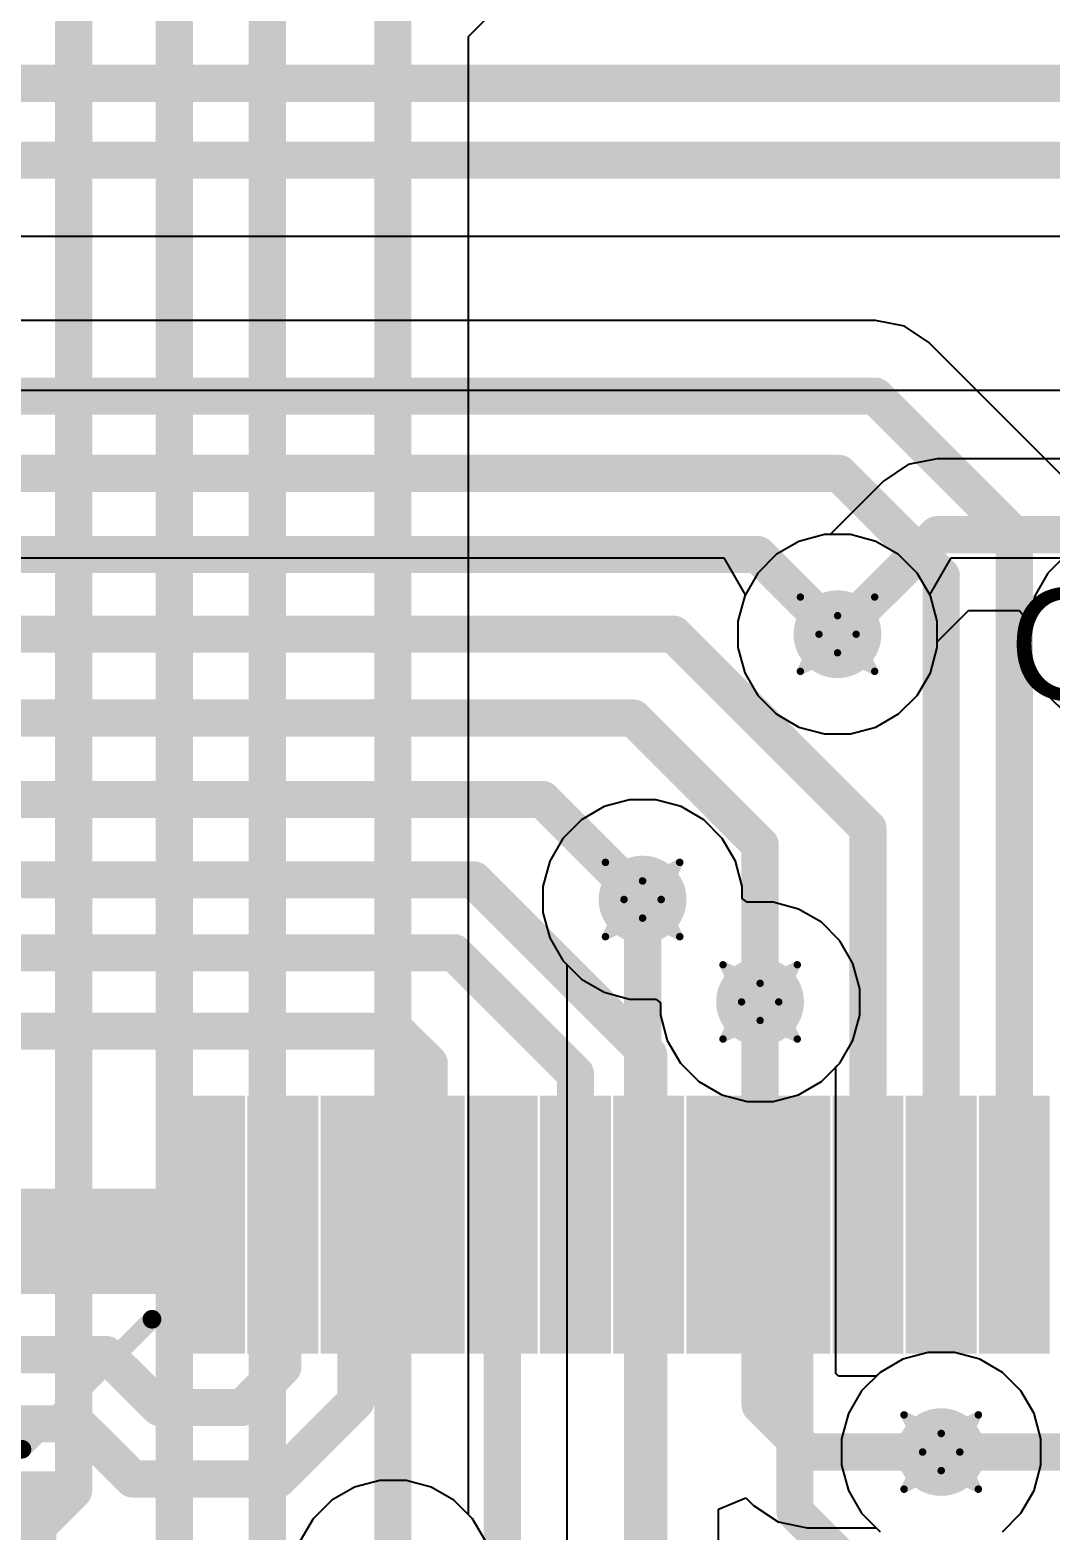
# Model space of a CAD drawing. Header units: inches. Extents: x -36 to 349, y -11 to 240.
# Drawn here: x 77.99 to 84.97, y 80.21 to 90.48 of the extents above; entities that cross this region are included whole.
import ezdxf

# ---------------------------------------------------------------- set-up
doc = ezdxf.new("R2010")
doc.units = ezdxf.units.IN
for name, color, linetype in [('Bottom Layer', 5, 'Continuous'), ('Drill Drawing', 1, 'Continuous'), ('Layer 1', 16, 'Continuous'), ('Layer 2', 76, 'Continuous'), ('Top Layer', 1, 'Continuous'), ('Top Overlay', 2, 'Continuous'), ('Top Paste', 8, 'Continuous'), ('Top Solder', 216, 'Continuous'), ('Via Holes', 16, 'Continuous')]:
    doc.layers.add(name, color=color, linetype=linetype)
doc.styles.add('Arial', font='', dxfattribs={"height": 0.2})
doc.styles.get('Arial').set_extended_font_data('Arial')

# ---------------------------------------------------------------- blocks, each defined once
blk = doc.blocks.new('LQFP_144_20_20__155')
at = {"layer": 'Top Layer'}
for points in [[(-8.89, 9.9), (-8.89, 11.46), (-8.61, 11.46), (-8.61, 9.9)], [(-8.39, 9.9), (-8.39, 11.46), (-8.11, 11.46), (-8.11, 9.9)], [(-7.89, 9.9), (-7.89, 11.46), (-7.61, 11.46), (-7.61, 9.9)], [(-7.39, 9.9), (-7.39, 11.46), (-7.11, 11.46), (-7.11, 9.9)], [(-6.89, 9.9), (-6.89, 11.46), (-6.61, 11.46), (-6.61, 9.9)], [(-6.39, 9.9), (-6.39, 11.46), (-6.11, 11.46), (-6.11, 9.9)], [(-5.89, 9.9), (-5.89, 11.46), (-5.61, 11.46), (-5.61, 9.9)], [(-5.39, 9.9), (-5.39, 11.46), (-5.11, 11.46), (-5.11, 9.9)], [(-4.89, 9.9), (-4.89, 11.46), (-4.61, 11.46), (-4.61, 9.9)], [(-4.39, 9.9), (-4.39, 11.46), (-4.11, 11.46), (-4.11, 9.9)], [(-3.89, 9.9), (-3.89, 11.46), (-3.61, 11.46), (-3.61, 9.9)], [(-3.39, 9.9), (-3.39, 11.46), (-3.11, 11.46), (-3.11, 9.9)], [(-11.46, 8.89), (-9.9, 8.89), (-9.9, 8.61), (-11.46, 8.61)]]:
    blk.add_hatch(color=1, dxfattribs=at).paths.add_polyline_path(points)
at = {"layer": 'Top Paste'}
for points in [[(-8.89, 9.9), (-8.89, 11.46), (-8.61, 11.46), (-8.61, 9.9)], [(-8.39, 9.9), (-8.39, 11.46), (-8.11, 11.46), (-8.11, 9.9)], [(-7.89, 9.9), (-7.89, 11.46), (-7.61, 11.46), (-7.61, 9.9)], [(-7.39, 9.9), (-7.39, 11.46), (-7.11, 11.46), (-7.11, 9.9)], [(-6.89, 9.9), (-6.89, 11.46), (-6.61, 11.46), (-6.61, 9.9)], [(-6.39, 9.9), (-6.39, 11.46), (-6.11, 11.46), (-6.11, 9.9)], [(-5.89, 9.9), (-5.89, 11.46), (-5.61, 11.46), (-5.61, 9.9)], [(-5.39, 9.9), (-5.39, 11.46), (-5.11, 11.46), (-5.11, 9.9)], [(-4.89, 9.9), (-4.89, 11.46), (-4.61, 11.46), (-4.61, 9.9)], [(-4.39, 9.9), (-4.39, 11.46), (-4.11, 11.46), (-4.11, 9.9)], [(-3.89, 9.9), (-3.89, 11.46), (-3.61, 11.46), (-3.61, 9.9)], [(-3.39, 9.9), (-3.39, 11.46), (-3.11, 11.46), (-3.11, 9.9)], [(-11.46, 8.89), (-9.9, 8.89), (-9.9, 8.61), (-11.46, 8.61)]]:
    blk.add_hatch(color=8, dxfattribs=at).paths.add_polyline_path(points)
at = {"layer": 'Top Solder'}
for points in [[(-8.992, 9.798), (-8.992, 11.562), (-8.508, 11.562), (-8.508, 9.798)], [(-8.492, 9.798), (-8.492, 11.562), (-8.008, 11.562), (-8.008, 9.798)], [(-7.992, 9.798), (-7.992, 11.562), (-7.508, 11.562), (-7.508, 9.798)], [(-7.492, 9.798), (-7.492, 11.562), (-7.008, 11.562), (-7.008, 9.798)], [(-6.992, 9.798), (-6.992, 11.562), (-6.508, 11.562), (-6.508, 9.798)], [(-6.492, 9.798), (-6.492, 11.562), (-6.008, 11.562), (-6.008, 9.798)], [(-5.992, 9.798), (-5.992, 11.562), (-5.508, 11.562), (-5.508, 9.798)], [(-5.492, 9.798), (-5.492, 11.562), (-5.008, 11.562), (-5.008, 9.798)], [(-4.992, 9.798), (-4.992, 11.562), (-4.508, 11.562), (-4.508, 9.798)], [(-4.492, 9.798), (-4.492, 11.562), (-4.008, 11.562), (-4.008, 9.798)], [(-3.992, 9.798), (-3.992, 11.562), (-3.508, 11.562), (-3.508, 9.798)], [(-3.492, 9.798), (-3.492, 11.562), (-3.008, 11.562), (-3.008, 9.798)], [(-11.562, 8.992), (-9.798, 8.992), (-9.798, 8.508), (-11.562, 8.508)]]:
    blk.add_hatch(color=216, dxfattribs=at).paths.add_polyline_path(points)
at = {"layer": 'Top Overlay'}
blk.add_lwpolyline([(-10.033, 9.144, 0.127, 0.127, 0), (-9.144, 10.033, 0.127, 0.127, 0)], format="xyseb", dxfattribs=at)
for points in [[(-9.176, 10.033, 0.0635, 0.0635, 1), (-9.112, 10.033, 0.0635, 0.0635, 1)], [(-10.065, 9.144, 0.0635, 0.0635, 1), (-10.001, 9.144, 0.0635, 0.0635, 1)]]:
    blk.add_lwpolyline(points, format="xyseb", close=True, dxfattribs=at)

msp = doc.modelspace()

# ---------------------------------------------------------------- hatches: boundary and pattern name
at = {"layer": 'Bottom Layer'}
h = msp.add_hatch(color=5, dxfattribs=at)
edge = h.paths.add_edge_path()
edge.add_arc((83.51, 86.345), 0.3, 0, 360)
h = msp.add_hatch(color=5, dxfattribs=at)
edge = h.paths.add_edge_path()
edge.add_arc((82.178, 84.531), 0.3, 0, 360)
h = msp.add_hatch(color=5, dxfattribs=at)
edge = h.paths.add_edge_path()
edge.add_arc((82.981, 83.831), 0.3, 0, 360)
h = msp.add_hatch(color=5, dxfattribs=at)
edge = h.paths.add_edge_path()
edge.add_arc((84.219, 80.753), 0.3, 0, 360)
at = {"layer": 'Layer 1'}
h = msp.add_hatch(color=16, dxfattribs=at)
edge = h.paths.add_edge_path()
edge.add_arc((83.51, 86.345), 0.3, 0, 360)
h = msp.add_hatch(color=16, dxfattribs=at)
edge = h.paths.add_edge_path()
edge.add_arc((82.178, 84.531), 0.3, 0, 360)
h = msp.add_hatch(color=16, dxfattribs=at)
edge = h.paths.add_edge_path()
edge.add_arc((82.981, 83.831), 0.3, 0, 360)
h = msp.add_hatch(color=16, dxfattribs=at)
edge = h.paths.add_edge_path()
edge.add_arc((84.219, 80.753), 0.3, 0, 360)
at = {"layer": 'Layer 2'}
h = msp.add_hatch(color=76, dxfattribs=at)
edge = h.paths.add_edge_path()
edge.add_arc((83.51, 86.345), 0.3, 0, 360)
h = msp.add_hatch(color=76, dxfattribs=at)
edge = h.paths.add_edge_path()
edge.add_arc((82.178, 84.531), 0.3, 0, 360)
h = msp.add_hatch(color=76, dxfattribs=at)
edge = h.paths.add_edge_path()
edge.add_arc((82.981, 83.831), 0.3, 0, 360)
h = msp.add_hatch(color=76, dxfattribs=at)
edge = h.paths.add_edge_path()
edge.add_arc((84.219, 80.753), 0.3, 0, 360)
at = {"layer": 'Top Layer'}
h = msp.add_hatch(color=1, dxfattribs=at)
edge = h.paths.add_edge_path()
edge.add_arc((83.51, 86.345), 0.3, 0, 360)
h = msp.add_hatch(color=1, dxfattribs=at)
edge = h.paths.add_edge_path()
edge.add_arc((82.178, 84.531), 0.3, 0, 360)
h = msp.add_hatch(color=1, dxfattribs=at)
edge = h.paths.add_edge_path()
edge.add_arc((82.981, 83.831), 0.3, 0, 360)
msp.add_hatch(color=1, dxfattribs=at).paths.add_polyline_path([(79.181, 81.834), (79.181, 82.554), (76.28, 82.554), (76.28, 81.834)])
h = msp.add_hatch(color=1, dxfattribs=at)
edge = h.paths.add_edge_path()
edge.add_arc((84.219, 80.753), 0.3, 0, 360)
at = {"layer": 'Via Holes'}
h = msp.add_hatch(color=7, dxfattribs=at)
edge = h.paths.add_edge_path()
edge.add_arc((83.51, 86.345), 0.15, 0, 360)
h = msp.add_hatch(color=7, dxfattribs=at)
edge = h.paths.add_edge_path()
edge.add_arc((82.178, 84.531), 0.15, 0, 360)
h = msp.add_hatch(color=7, dxfattribs=at)
edge = h.paths.add_edge_path()
edge.add_arc((82.981, 83.831), 0.15, 0, 360)
h = msp.add_hatch(color=7, dxfattribs=at)
edge = h.paths.add_edge_path()
edge.add_arc((84.219, 80.753), 0.15, 0, 360)

# ---------------------------------------------------------------- linework, layer by layer
at = {"layer": 'Bottom Layer'}
for p, q in [((80.989, 90.433), (84.79, 94.234)), ((80.989, 80.323), (80.989, 90.433)), ((83.993, 87.505), (83.825, 87.392)), ((84.191, 87.544), (83.993, 87.505)), ((87.778, 87.544), (84.191, 87.544)), ((83.825, 87.392), (83.459, 87.026)), ((83.247, 86.98), (83.092, 86.89)), ((83.421, 87.026), (83.247, 86.98)), ((83.459, 87.026), (83.421, 87.026)), ((83.092, 86.89), (82.965, 86.763)), ((82.965, 86.763), (82.876, 86.608)), ((82.876, 86.608), (82.829, 86.435)), ((82.829, 86.435), (82.829, 86.255)), ((84.191, 86.293), (84.406, 86.508)), ((84.406, 86.508), (84.755, 86.508)), ((84.755, 86.508), (84.812, 86.435)), ((84.812, 86.435), (84.812, 86.255)), ((82.829, 86.255), (82.876, 86.082)), ((84.145, 86.082), (84.191, 86.255)), ((84.191, 86.255), (84.191, 86.293)), ((84.812, 86.255), (84.858, 86.082)), ((82.876, 86.082), (82.965, 85.927)), ((84.055, 85.927), (84.145, 86.082)), ((84.858, 86.082), (84.948, 85.927)), ((82.965, 85.927), (83.092, 85.8)), ((83.928, 85.8), (84.055, 85.927)), ((84.948, 85.927), (85.075, 85.8)), ((83.092, 85.8), (83.247, 85.71)), ((83.247, 85.71), (83.421, 85.664)), ((83.6, 85.664), (83.773, 85.71)), ((83.773, 85.71), (83.928, 85.8)), ((83.421, 85.664), (83.6, 85.664)), ((82.088, 85.212), (81.915, 85.166)), ((82.268, 85.212), (82.088, 85.212)), ((82.441, 85.166), (82.268, 85.212)), ((81.915, 85.166), (81.76, 85.076)), ((82.596, 85.076), (82.441, 85.166)), ((81.76, 85.076), (81.633, 84.949)), ((82.723, 84.949), (82.596, 85.076)), ((81.633, 84.949), (81.543, 84.794)), ((82.813, 84.794), (82.723, 84.949)), ((81.543, 84.794), (81.497, 84.621)), ((82.859, 84.621), (82.813, 84.794)), ((81.497, 84.621), (81.497, 84.442)), ((82.859, 84.537), (82.859, 84.621)), ((82.892, 84.512), (82.859, 84.537)), ((83.071, 84.512), (82.892, 84.512)), ((83.244, 84.465), (83.071, 84.512)), ((81.497, 84.442), (81.543, 84.268)), ((83.4, 84.376), (83.244, 84.465)), ((83.526, 84.249), (83.4, 84.376)), ((81.543, 84.268), (81.633, 84.113)), ((83.616, 84.094), (83.526, 84.249)), ((81.633, 84.113), (81.66, 84.086)), ((81.66, 84.086), (81.66, 79.527)), ((83.662, 83.921), (83.616, 84.094)), ((83.662, 83.741), (83.662, 83.921)), ((83.616, 83.568), (83.662, 83.741)), ((83.526, 83.413), (83.616, 83.568)), ((83.499, 83.386), (83.526, 83.413)), ((83.499, 81.289), (83.499, 83.386)), ((84.13, 81.434), (83.956, 81.388)), ((84.309, 81.434), (84.13, 81.434)), ((84.482, 81.388), (84.309, 81.434)), ((83.517, 81.271), (83.499, 81.289)), ((83.801, 81.298), (83.774, 81.271)), ((83.956, 81.388), (83.801, 81.298)), ((84.637, 81.298), (84.482, 81.388)), ((84.764, 81.171), (84.637, 81.298)), ((83.774, 81.271), (83.517, 81.271)), ((84.854, 81.016), (84.764, 81.171)), ((84.9, 80.843), (84.854, 81.016)), ((84.9, 80.663), (84.9, 80.843)), ((84.854, 80.49), (84.9, 80.663)), ((84.764, 80.335), (84.854, 80.49)), ((82.696, 80.362), (82.883, 80.44)), ((82.696, 79.76), (82.696, 80.362)), ((82.883, 80.44), (82.936, 80.387)), ((82.936, 80.387), (83.104, 80.275)), ((81.016, 80.296), (80.989, 80.323)), ((81.106, 80.141), (81.016, 80.296)), ((83.104, 80.275), (83.303, 80.235)), ((84.637, 80.208), (84.764, 80.335)), ((83.303, 80.235), (83.303, 80.235)), ((83.303, 80.235), (83.774, 80.235)), ((83.774, 80.235), (83.801, 80.208))]:
    msp.add_line(p, q, dxfattribs=at)
for points in [[(78.289, 80.49, 0.254, 0.254, 0), (78.289, 91.256, 0.254, 0.254, 0)], [(78.978, 79.167, 0.254, 0.254, 0), (78.978, 91.119, 0.254, 0.254, 0)], [(79.613, 79.596, 0.254, 0.254, 0), (79.613, 90.856, 0.254, 0.254, 0)], [(80.471, 79.878, 0.254, 0.254, 0), (80.471, 90.647, 0.254, 0.254, 0)], [(83.51, 86.345, 0.254, 0.254, 0), (84.191, 87.026, 0.254, 0.254, 0)], [(84.191, 87.026, 0.254, 0.254, 0), (88.216, 87.026, 0.254, 0.254, 0)], [(82.178, 79.527, 0.254, 0.254, 0), (82.178, 84.531, 0.254, 0.254, 0)], [(82.981, 81.074, 0.254, 0.254, 0), (82.981, 83.831, 0.254, 0.254, 0)], [(82.981, 81.074, 0.254, 0.254, 0), (83.303, 80.753, 0.254, 0.254, 0)], [(83.303, 80.753, 0.254, 0.254, 0), (84.219, 80.753, 0.254, 0.254, 0)], [(77.677, 79.878, 0.254, 0.254, 0), (78.289, 80.49, 0.254, 0.254, 0)]]:
    msp.add_lwpolyline(points, format="xyseb", dxfattribs=at)
for points in [[(84.128, 87.026, 0.127, 0.127, 1), (84.255, 87.026, 0.127, 0.127, 1)], [(84.128, 87.026, 0.127, 0.127, 1), (84.255, 87.026, 0.127, 0.127, 1)], [(83.447, 86.345, 0.127, 0.127, 1), (83.574, 86.345, 0.127, 0.127, 1)], [(82.114, 84.531, 0.127, 0.127, 1), (82.241, 84.531, 0.127, 0.127, 1)], [(82.918, 83.831, 0.127, 0.127, 1), (83.045, 83.831, 0.127, 0.127, 1)], [(82.918, 81.074, 0.127, 0.127, 1), (83.045, 81.074, 0.127, 0.127, 1)], [(82.918, 81.074, 0.127, 0.127, 1), (83.045, 81.074, 0.127, 0.127, 1)], [(83.239, 80.753, 0.127, 0.127, 1), (83.366, 80.753, 0.127, 0.127, 1)], [(83.239, 80.753, 0.127, 0.127, 1), (83.366, 80.753, 0.127, 0.127, 1)], [(84.156, 80.753, 0.127, 0.127, 1), (84.283, 80.753, 0.127, 0.127, 1)], [(78.226, 80.49, 0.127, 0.127, 1), (78.353, 80.49, 0.127, 0.127, 1)], [(78.226, 80.49, 0.127, 0.127, 1), (78.353, 80.49, 0.127, 0.127, 1)]]:
    msp.add_lwpolyline(points, format="xyseb", close=True, dxfattribs=at)
at = {"layer": 'Drill Drawing'}
for points in [[(83.256, 86.599, 0.0508, 0.0508, 0), (83.51, 86.472, 0.0508, 0.0508, 0)], [(83.256, 86.599, 0.0508, 0.0508, 0), (83.383, 86.345, 0.0508, 0.0508, 0)], [(83.51, 86.472, 0.0508, 0.0508, 0), (83.764, 86.599, 0.0508, 0.0508, 0)], [(83.637, 86.345, 0.0508, 0.0508, 0), (83.764, 86.599, 0.0508, 0.0508, 0)], [(83.256, 86.091, 0.0508, 0.0508, 0), (83.383, 86.345, 0.0508, 0.0508, 0)], [(83.637, 86.345, 0.0508, 0.0508, 0), (83.764, 86.091, 0.0508, 0.0508, 0)], [(83.256, 86.091, 0.0508, 0.0508, 0), (83.51, 86.218, 0.0508, 0.0508, 0)], [(83.51, 86.218, 0.0508, 0.0508, 0), (83.764, 86.091, 0.0508, 0.0508, 0)], [(81.924, 84.785, 0.0508, 0.0508, 0), (82.178, 84.658, 0.0508, 0.0508, 0)], [(81.924, 84.785, 0.0508, 0.0508, 0), (82.051, 84.531, 0.0508, 0.0508, 0)], [(82.178, 84.658, 0.0508, 0.0508, 0), (82.432, 84.785, 0.0508, 0.0508, 0)], [(82.305, 84.531, 0.0508, 0.0508, 0), (82.432, 84.785, 0.0508, 0.0508, 0)], [(81.924, 84.277, 0.0508, 0.0508, 0), (82.051, 84.531, 0.0508, 0.0508, 0)], [(82.305, 84.531, 0.0508, 0.0508, 0), (82.432, 84.277, 0.0508, 0.0508, 0)], [(81.924, 84.277, 0.0508, 0.0508, 0), (82.178, 84.404, 0.0508, 0.0508, 0)], [(82.178, 84.404, 0.0508, 0.0508, 0), (82.432, 84.277, 0.0508, 0.0508, 0)], [(82.727, 84.085, 0.0508, 0.0508, 0), (82.981, 83.958, 0.0508, 0.0508, 0)], [(82.727, 84.085, 0.0508, 0.0508, 0), (82.854, 83.831, 0.0508, 0.0508, 0)], [(82.981, 83.958, 0.0508, 0.0508, 0), (83.235, 84.085, 0.0508, 0.0508, 0)], [(83.108, 83.831, 0.0508, 0.0508, 0), (83.235, 84.085, 0.0508, 0.0508, 0)], [(82.727, 83.577, 0.0508, 0.0508, 0), (82.854, 83.831, 0.0508, 0.0508, 0)], [(83.108, 83.831, 0.0508, 0.0508, 0), (83.235, 83.577, 0.0508, 0.0508, 0)], [(82.727, 83.577, 0.0508, 0.0508, 0), (82.981, 83.704, 0.0508, 0.0508, 0)], [(82.981, 83.704, 0.0508, 0.0508, 0), (83.235, 83.577, 0.0508, 0.0508, 0)], [(83.965, 81.007, 0.0508, 0.0508, 0), (84.219, 80.88, 0.0508, 0.0508, 0)], [(83.965, 81.007, 0.0508, 0.0508, 0), (84.092, 80.753, 0.0508, 0.0508, 0)], [(84.219, 80.88, 0.0508, 0.0508, 0), (84.473, 81.007, 0.0508, 0.0508, 0)], [(84.346, 80.753, 0.0508, 0.0508, 0), (84.473, 81.007, 0.0508, 0.0508, 0)], [(83.965, 80.499, 0.0508, 0.0508, 0), (84.092, 80.753, 0.0508, 0.0508, 0)], [(84.346, 80.753, 0.0508, 0.0508, 0), (84.473, 80.499, 0.0508, 0.0508, 0)], [(83.965, 80.499, 0.0508, 0.0508, 0), (84.219, 80.626, 0.0508, 0.0508, 0)], [(84.219, 80.626, 0.0508, 0.0508, 0), (84.473, 80.499, 0.0508, 0.0508, 0)]]:
    msp.add_lwpolyline(points, format="xyseb", dxfattribs=at)
for points in [[(83.244, 86.599, 0.0254, 0.0254, 1), (83.269, 86.599, 0.0254, 0.0254, 1)], [(83.244, 86.599, 0.0254, 0.0254, 1), (83.269, 86.599, 0.0254, 0.0254, 1)], [(83.752, 86.599, 0.0254, 0.0254, 1), (83.777, 86.599, 0.0254, 0.0254, 1)], [(83.752, 86.599, 0.0254, 0.0254, 1), (83.777, 86.599, 0.0254, 0.0254, 1)], [(83.498, 86.472, 0.0254, 0.0254, 1), (83.523, 86.472, 0.0254, 0.0254, 1)], [(83.498, 86.472, 0.0254, 0.0254, 1), (83.523, 86.472, 0.0254, 0.0254, 1)], [(83.371, 86.345, 0.0254, 0.0254, 1), (83.396, 86.345, 0.0254, 0.0254, 1)], [(83.371, 86.345, 0.0254, 0.0254, 1), (83.396, 86.345, 0.0254, 0.0254, 1)], [(83.625, 86.345, 0.0254, 0.0254, 1), (83.65, 86.345, 0.0254, 0.0254, 1)], [(83.625, 86.345, 0.0254, 0.0254, 1), (83.65, 86.345, 0.0254, 0.0254, 1)], [(83.498, 86.218, 0.0254, 0.0254, 1), (83.523, 86.218, 0.0254, 0.0254, 1)], [(83.498, 86.218, 0.0254, 0.0254, 1), (83.523, 86.218, 0.0254, 0.0254, 1)], [(83.244, 86.091, 0.0254, 0.0254, 1), (83.269, 86.091, 0.0254, 0.0254, 1)], [(83.244, 86.091, 0.0254, 0.0254, 1), (83.269, 86.091, 0.0254, 0.0254, 1)], [(83.752, 86.091, 0.0254, 0.0254, 1), (83.777, 86.091, 0.0254, 0.0254, 1)], [(83.752, 86.091, 0.0254, 0.0254, 1), (83.777, 86.091, 0.0254, 0.0254, 1)], [(81.911, 84.785, 0.0254, 0.0254, 1), (81.937, 84.785, 0.0254, 0.0254, 1)], [(81.911, 84.785, 0.0254, 0.0254, 1), (81.937, 84.785, 0.0254, 0.0254, 1)], [(82.419, 84.785, 0.0254, 0.0254, 1), (82.445, 84.785, 0.0254, 0.0254, 1)], [(82.419, 84.785, 0.0254, 0.0254, 1), (82.445, 84.785, 0.0254, 0.0254, 1)], [(82.165, 84.658, 0.0254, 0.0254, 1), (82.191, 84.658, 0.0254, 0.0254, 1)], [(82.165, 84.658, 0.0254, 0.0254, 1), (82.191, 84.658, 0.0254, 0.0254, 1)], [(82.038, 84.531, 0.0254, 0.0254, 1), (82.064, 84.531, 0.0254, 0.0254, 1)], [(82.038, 84.531, 0.0254, 0.0254, 1), (82.064, 84.531, 0.0254, 0.0254, 1)], [(82.292, 84.531, 0.0254, 0.0254, 1), (82.318, 84.531, 0.0254, 0.0254, 1)], [(82.292, 84.531, 0.0254, 0.0254, 1), (82.318, 84.531, 0.0254, 0.0254, 1)], [(82.165, 84.404, 0.0254, 0.0254, 1), (82.191, 84.404, 0.0254, 0.0254, 1)], [(82.165, 84.404, 0.0254, 0.0254, 1), (82.191, 84.404, 0.0254, 0.0254, 1)], [(81.911, 84.277, 0.0254, 0.0254, 1), (81.937, 84.277, 0.0254, 0.0254, 1)], [(81.911, 84.277, 0.0254, 0.0254, 1), (81.937, 84.277, 0.0254, 0.0254, 1)], [(82.419, 84.277, 0.0254, 0.0254, 1), (82.445, 84.277, 0.0254, 0.0254, 1)], [(82.419, 84.277, 0.0254, 0.0254, 1), (82.445, 84.277, 0.0254, 0.0254, 1)], [(82.715, 84.085, 0.0254, 0.0254, 1), (82.74, 84.085, 0.0254, 0.0254, 1)], [(82.715, 84.085, 0.0254, 0.0254, 1), (82.74, 84.085, 0.0254, 0.0254, 1)], [(83.223, 84.085, 0.0254, 0.0254, 1), (83.248, 84.085, 0.0254, 0.0254, 1)], [(83.223, 84.085, 0.0254, 0.0254, 1), (83.248, 84.085, 0.0254, 0.0254, 1)], [(82.969, 83.958, 0.0254, 0.0254, 1), (82.994, 83.958, 0.0254, 0.0254, 1)], [(82.969, 83.958, 0.0254, 0.0254, 1), (82.994, 83.958, 0.0254, 0.0254, 1)], [(82.842, 83.831, 0.0254, 0.0254, 1), (82.867, 83.831, 0.0254, 0.0254, 1)], [(82.842, 83.831, 0.0254, 0.0254, 1), (82.867, 83.831, 0.0254, 0.0254, 1)], [(83.096, 83.831, 0.0254, 0.0254, 1), (83.121, 83.831, 0.0254, 0.0254, 1)], [(83.096, 83.831, 0.0254, 0.0254, 1), (83.121, 83.831, 0.0254, 0.0254, 1)], [(82.969, 83.704, 0.0254, 0.0254, 1), (82.994, 83.704, 0.0254, 0.0254, 1)], [(82.969, 83.704, 0.0254, 0.0254, 1), (82.994, 83.704, 0.0254, 0.0254, 1)], [(82.715, 83.577, 0.0254, 0.0254, 1), (82.74, 83.577, 0.0254, 0.0254, 1)], [(82.715, 83.577, 0.0254, 0.0254, 1), (82.74, 83.577, 0.0254, 0.0254, 1)], [(83.223, 83.577, 0.0254, 0.0254, 1), (83.248, 83.577, 0.0254, 0.0254, 1)], [(83.223, 83.577, 0.0254, 0.0254, 1), (83.248, 83.577, 0.0254, 0.0254, 1)], [(83.952, 81.007, 0.0254, 0.0254, 1), (83.978, 81.007, 0.0254, 0.0254, 1)], [(83.952, 81.007, 0.0254, 0.0254, 1), (83.978, 81.007, 0.0254, 0.0254, 1)], [(84.46, 81.007, 0.0254, 0.0254, 1), (84.486, 81.007, 0.0254, 0.0254, 1)], [(84.46, 81.007, 0.0254, 0.0254, 1), (84.486, 81.007, 0.0254, 0.0254, 1)], [(84.206, 80.88, 0.0254, 0.0254, 1), (84.232, 80.88, 0.0254, 0.0254, 1)], [(84.206, 80.88, 0.0254, 0.0254, 1), (84.232, 80.88, 0.0254, 0.0254, 1)], [(84.079, 80.753, 0.0254, 0.0254, 1), (84.105, 80.753, 0.0254, 0.0254, 1)], [(84.079, 80.753, 0.0254, 0.0254, 1), (84.105, 80.753, 0.0254, 0.0254, 1)], [(84.333, 80.753, 0.0254, 0.0254, 1), (84.359, 80.753, 0.0254, 0.0254, 1)], [(84.333, 80.753, 0.0254, 0.0254, 1), (84.359, 80.753, 0.0254, 0.0254, 1)], [(84.206, 80.626, 0.0254, 0.0254, 1), (84.232, 80.626, 0.0254, 0.0254, 1)], [(84.206, 80.626, 0.0254, 0.0254, 1), (84.232, 80.626, 0.0254, 0.0254, 1)], [(83.952, 80.499, 0.0254, 0.0254, 1), (83.978, 80.499, 0.0254, 0.0254, 1)], [(83.952, 80.499, 0.0254, 0.0254, 1), (83.978, 80.499, 0.0254, 0.0254, 1)], [(84.46, 80.499, 0.0254, 0.0254, 1), (84.486, 80.499, 0.0254, 0.0254, 1)], [(84.46, 80.499, 0.0254, 0.0254, 1), (84.486, 80.499, 0.0254, 0.0254, 1)]]:
    msp.add_lwpolyline(points, format="xyseb", close=True, dxfattribs=at)
at = {"layer": 'Layer 1'}
for p, q in [((83.247, 86.98), (83.092, 86.89)), ((83.421, 87.026), (83.247, 86.98)), ((83.6, 87.026), (83.421, 87.026)), ((83.773, 86.98), (83.6, 87.026)), ((83.928, 86.89), (83.773, 86.98)), ((83.092, 86.89), (82.965, 86.763)), ((84.055, 86.763), (83.928, 86.89)), ((85.075, 86.89), (84.948, 86.763)), ((82.965, 86.763), (82.876, 86.608)), ((84.145, 86.608), (84.055, 86.763)), ((84.948, 86.763), (84.858, 86.608)), ((82.876, 86.608), (82.829, 86.435)), ((84.191, 86.435), (84.145, 86.608)), ((84.858, 86.608), (84.812, 86.435)), ((82.829, 86.435), (82.829, 86.255)), ((84.191, 86.255), (84.191, 86.435)), ((84.812, 86.435), (84.812, 86.255)), ((82.829, 86.255), (82.876, 86.082)), ((84.145, 86.082), (84.191, 86.255)), ((84.812, 86.255), (84.858, 86.082)), ((82.876, 86.082), (82.965, 85.927)), ((84.055, 85.927), (84.145, 86.082)), ((84.858, 86.082), (84.948, 85.927)), ((82.965, 85.927), (83.092, 85.8)), ((83.928, 85.8), (84.055, 85.927)), ((84.948, 85.927), (85.075, 85.8)), ((83.092, 85.8), (83.247, 85.71)), ((83.247, 85.71), (83.421, 85.664)), ((83.6, 85.664), (83.773, 85.71)), ((83.773, 85.71), (83.928, 85.8)), ((83.421, 85.664), (83.6, 85.664)), ((82.088, 85.212), (81.915, 85.166)), ((82.268, 85.212), (82.088, 85.212)), ((82.441, 85.166), (82.268, 85.212)), ((81.915, 85.166), (81.76, 85.076)), ((82.596, 85.076), (82.441, 85.166)), ((81.76, 85.076), (81.633, 84.949)), ((82.723, 84.949), (82.596, 85.076)), ((81.633, 84.949), (81.543, 84.794)), ((82.813, 84.794), (82.723, 84.949)), ((81.543, 84.794), (81.497, 84.621)), ((82.859, 84.621), (82.813, 84.794)), ((81.497, 84.621), (81.497, 84.442)), ((82.859, 84.537), (82.859, 84.621)), ((82.892, 84.512), (82.859, 84.537)), ((83.071, 84.512), (82.892, 84.512)), ((83.244, 84.465), (83.071, 84.512)), ((81.497, 84.442), (81.543, 84.268)), ((83.4, 84.376), (83.244, 84.465)), ((83.526, 84.249), (83.4, 84.376)), ((81.543, 84.268), (81.633, 84.113)), ((83.616, 84.094), (83.526, 84.249)), ((81.633, 84.113), (81.76, 83.986)), ((83.662, 83.921), (83.616, 84.094)), ((81.76, 83.986), (81.915, 83.897)), ((81.915, 83.897), (82.088, 83.85)), ((83.662, 83.741), (83.662, 83.921)), ((82.088, 83.85), (82.268, 83.85)), ((82.268, 83.85), (82.3, 83.825)), ((82.3, 83.825), (82.3, 83.741)), ((82.3, 83.741), (82.347, 83.568)), ((83.616, 83.568), (83.662, 83.741)), ((82.347, 83.568), (82.436, 83.413)), ((83.526, 83.413), (83.616, 83.568)), ((82.436, 83.413), (82.563, 83.286)), ((83.4, 83.286), (83.526, 83.413)), ((82.563, 83.286), (82.719, 83.196)), ((83.244, 83.196), (83.4, 83.286)), ((82.719, 83.196), (82.892, 83.15)), ((82.892, 83.15), (83.071, 83.15)), ((83.071, 83.15), (83.244, 83.196)), ((84.13, 81.434), (83.956, 81.388)), ((84.309, 81.434), (84.13, 81.434)), ((84.482, 81.388), (84.309, 81.434)), ((83.801, 81.298), (83.674, 81.171)), ((83.956, 81.388), (83.801, 81.298)), ((84.637, 81.298), (84.482, 81.388)), ((84.764, 81.171), (84.637, 81.298)), ((83.674, 81.171), (83.585, 81.016)), ((84.854, 81.016), (84.764, 81.171)), ((83.585, 81.016), (83.538, 80.843)), ((84.9, 80.843), (84.854, 81.016)), ((83.538, 80.843), (83.538, 80.663)), ((84.9, 80.663), (84.9, 80.843)), ((83.538, 80.663), (83.585, 80.49)), ((84.854, 80.49), (84.9, 80.663)), ((80.208, 80.513), (80.053, 80.423)), ((80.381, 80.559), (80.208, 80.513)), ((80.561, 80.559), (80.381, 80.559)), ((80.734, 80.513), (80.561, 80.559)), ((80.889, 80.423), (80.734, 80.513)), ((83.585, 80.49), (83.674, 80.335)), ((84.764, 80.335), (84.854, 80.49)), ((80.053, 80.423), (79.926, 80.296)), ((81.016, 80.296), (80.889, 80.423)), ((79.926, 80.296), (79.836, 80.141)), ((81.106, 80.141), (81.016, 80.296)), ((83.674, 80.335), (83.801, 80.208)), ((84.637, 80.208), (84.764, 80.335))]:
    msp.add_line(p, q, dxfattribs=at)
at = {"layer": 'Layer 2'}
for p, q in [((102.994, 88.011), (60.08, 88.011)), ((61.248, 86.868), (82.733, 86.868)), ((82.733, 86.868), (82.879, 86.614)), ((84.141, 86.614), (84.288, 86.868)), ((84.288, 86.868), (87.556, 86.868)), ((82.876, 86.608), (82.829, 86.435)), ((82.879, 86.614), (82.876, 86.608)), ((84.145, 86.608), (84.141, 86.614)), ((84.191, 86.435), (84.145, 86.608)), ((82.829, 86.435), (82.829, 86.255)), ((84.191, 86.255), (84.191, 86.435)), ((82.829, 86.255), (82.876, 86.082)), ((84.145, 86.082), (84.191, 86.255)), ((82.876, 86.082), (82.965, 85.927)), ((84.055, 85.927), (84.145, 86.082)), ((82.965, 85.927), (83.092, 85.8)), ((83.928, 85.8), (84.055, 85.927)), ((83.092, 85.8), (83.247, 85.71)), ((83.247, 85.71), (83.421, 85.664)), ((83.6, 85.664), (83.773, 85.71)), ((83.773, 85.71), (83.928, 85.8)), ((83.421, 85.664), (83.6, 85.664)), ((82.088, 85.212), (81.915, 85.166)), ((82.268, 85.212), (82.088, 85.212)), ((82.441, 85.166), (82.268, 85.212)), ((81.915, 85.166), (81.76, 85.076)), ((82.596, 85.076), (82.441, 85.166)), ((81.76, 85.076), (81.633, 84.949)), ((82.723, 84.949), (82.596, 85.076)), ((81.633, 84.949), (81.543, 84.794)), ((82.813, 84.794), (82.723, 84.949)), ((81.543, 84.794), (81.497, 84.621)), ((82.859, 84.621), (82.813, 84.794)), ((81.497, 84.621), (81.497, 84.442)), ((82.859, 84.537), (82.859, 84.621)), ((82.892, 84.512), (82.859, 84.537)), ((83.071, 84.512), (82.892, 84.512)), ((83.244, 84.465), (83.071, 84.512)), ((81.497, 84.442), (81.543, 84.268)), ((83.4, 84.376), (83.244, 84.465)), ((83.526, 84.249), (83.4, 84.376)), ((81.543, 84.268), (81.633, 84.113)), ((83.616, 84.094), (83.526, 84.249)), ((81.633, 84.113), (81.76, 83.986)), ((83.662, 83.921), (83.616, 84.094)), ((81.76, 83.986), (81.915, 83.897)), ((81.915, 83.897), (82.088, 83.85)), ((83.662, 83.741), (83.662, 83.921)), ((82.088, 83.85), (82.268, 83.85)), ((82.268, 83.85), (82.3, 83.825)), ((82.3, 83.825), (82.3, 83.741)), ((82.3, 83.741), (82.347, 83.568)), ((83.616, 83.568), (83.662, 83.741)), ((82.347, 83.568), (82.436, 83.413)), ((83.526, 83.413), (83.616, 83.568)), ((82.436, 83.413), (82.563, 83.286)), ((83.4, 83.286), (83.526, 83.413)), ((82.563, 83.286), (82.719, 83.196)), ((83.244, 83.196), (83.4, 83.286)), ((82.719, 83.196), (82.892, 83.15)), ((82.892, 83.15), (83.071, 83.15)), ((83.071, 83.15), (83.244, 83.196)), ((84.13, 81.434), (83.956, 81.388)), ((84.309, 81.434), (84.13, 81.434)), ((84.482, 81.388), (84.309, 81.434)), ((83.801, 81.298), (83.674, 81.171)), ((83.956, 81.388), (83.801, 81.298)), ((84.637, 81.298), (84.482, 81.388)), ((84.764, 81.171), (84.637, 81.298)), ((83.674, 81.171), (83.585, 81.016)), ((84.854, 81.016), (84.764, 81.171)), ((83.585, 81.016), (83.538, 80.843)), ((84.9, 80.843), (84.854, 81.016)), ((83.538, 80.843), (83.538, 80.663)), ((84.9, 80.663), (84.9, 80.843)), ((83.538, 80.663), (83.585, 80.49)), ((84.854, 80.49), (84.9, 80.663)), ((80.208, 80.513), (80.053, 80.423)), ((80.381, 80.559), (80.208, 80.513)), ((80.561, 80.559), (80.381, 80.559)), ((80.734, 80.513), (80.561, 80.559)), ((80.889, 80.423), (80.734, 80.513)), ((83.585, 80.49), (83.674, 80.335)), ((84.764, 80.335), (84.854, 80.49)), ((80.053, 80.423), (79.926, 80.296)), ((81.016, 80.296), (80.889, 80.423)), ((79.926, 80.296), (79.836, 80.141)), ((81.106, 80.141), (81.016, 80.296)), ((83.674, 80.335), (83.801, 80.208)), ((84.637, 80.208), (84.764, 80.335))]:
    msp.add_line(p, q, dxfattribs=at)
at = {"layer": 'Top Layer'}
for p, q in [((69.047, 89.068), (88.405, 89.068)), ((83.769, 88.491), (67.142, 88.491)), ((83.967, 88.451), (83.769, 88.491)), ((84.135, 88.339), (83.967, 88.451)), ((85.085, 87.389), (84.135, 88.339))]:
    msp.add_line(p, q, dxfattribs=at)
for points in [[(69.215, 90.112, 0.254, 0.254, 0), (88.838, 90.112, 0.254, 0.254, 0)], [(69.047, 89.586, 0.254, 0.254, 0), (88.619, 89.586, 0.254, 0.254, 0)], [(55.554, 87.973, 0.254, 0.254, 0), (83.769, 87.973, 0.254, 0.254, 0)], [(83.769, 87.973, 0.254, 0.254, 0), (84.719, 87.022, 0.254, 0.254, 0)], [(55.771, 87.445, 0.254, 0.254, 0), (83.521, 87.445, 0.254, 0.254, 0)], [(83.521, 87.445, 0.254, 0.254, 0), (84.219, 86.746, 0.254, 0.254, 0)], [(84.719, 82.308, 0.254, 0.254, 0), (84.719, 87.022, 0.254, 0.254, 0)], [(55.96, 86.89, 0.254, 0.254, 0), (82.966, 86.89, 0.254, 0.254, 0)], [(82.966, 86.89, 0.254, 0.254, 0), (83.51, 86.345, 0.254, 0.254, 0)], [(84.219, 82.308, 0.254, 0.254, 0), (84.219, 86.746, 0.254, 0.254, 0)], [(56.215, 86.345, 0.254, 0.254, 0), (82.39, 86.345, 0.254, 0.254, 0)], [(82.39, 86.345, 0.254, 0.254, 0), (83.719, 85.016, 0.254, 0.254, 0)], [(56.386, 85.772, 0.254, 0.254, 0), (82.115, 85.772, 0.254, 0.254, 0)], [(82.115, 85.772, 0.254, 0.254, 0), (82.981, 84.905, 0.254, 0.254, 0)], [(56.574, 85.215, 0.254, 0.254, 0), (81.494, 85.215, 0.254, 0.254, 0)], [(81.494, 85.215, 0.254, 0.254, 0), (82.178, 84.531, 0.254, 0.254, 0)], [(83.719, 82.308, 0.254, 0.254, 0), (83.719, 85.016, 0.254, 0.254, 0)], [(82.981, 83.831, 0.254, 0.254, 0), (82.981, 84.905, 0.254, 0.254, 0)], [(56.715, 84.666, 0.254, 0.254, 0), (81.023, 84.666, 0.254, 0.254, 0)], [(81.023, 84.666, 0.254, 0.254, 0), (82.219, 83.469, 0.254, 0.254, 0)], [(56.905, 84.167, 0.254, 0.254, 0), (80.89, 84.167, 0.254, 0.254, 0)], [(80.89, 84.167, 0.254, 0.254, 0), (81.719, 83.338, 0.254, 0.254, 0)], [(62.711, 83.631, 0.254, 0.254, 0), (80.498, 83.631, 0.254, 0.254, 0)], [(80.498, 83.631, 0.254, 0.254, 0), (80.719, 83.411, 0.254, 0.254, 0)], [(82.219, 82.308, 0.254, 0.254, 0), (82.219, 83.469, 0.254, 0.254, 0)], [(80.719, 82.308, 0.254, 0.254, 0), (80.719, 83.411, 0.254, 0.254, 0)], [(81.719, 82.308, 0.254, 0.254, 0), (81.719, 83.338, 0.254, 0.254, 0)], [(79.719, 81.335, 0.254, 0.254, 0), (79.719, 82.308, 0.254, 0.254, 0)], [(80.219, 81.101, 0.254, 0.254, 0), (80.219, 82.308, 0.254, 0.254, 0)], [(81.219, 78.226, 0.254, 0.254, 0), (81.219, 82.308, 0.254, 0.254, 0)], [(82.219, 79.078, 0.254, 0.254, 0), (82.219, 82.308, 0.254, 0.254, 0)], [(83.219, 80.345, 0.254, 0.254, 0), (83.219, 82.308, 0.254, 0.254, 0)], [(74.822, 81.419, 0.254, 0.254, 0), (78.513, 81.419, 0.254, 0.254, 0)], [(78.513, 81.419, 0.254, 0.254, 0), (78.874, 81.058, 0.254, 0.254, 0)], [(79.442, 81.058, 0.254, 0.254, 0), (79.719, 81.335, 0.254, 0.254, 0)], [(78.874, 81.058, 0.254, 0.254, 0), (79.442, 81.058, 0.254, 0.254, 0)], [(79.688, 80.569, 0.254, 0.254, 0), (80.219, 81.101, 0.254, 0.254, 0)], [(72.666, 80.946, 0.254, 0.254, 0), (78.316, 80.946, 0.254, 0.254, 0)], [(78.316, 80.946, 0.254, 0.254, 0), (78.693, 80.569, 0.254, 0.254, 0)], [(84.219, 80.753, 0.254, 0.254, 0), (87.395, 80.753, 0.254, 0.254, 0)], [(78.693, 80.569, 0.254, 0.254, 0), (79.688, 80.569, 0.254, 0.254, 0)], [(83.219, 80.345, 0.254, 0.254, 0), (83.641, 79.923, 0.254, 0.254, 0)]]:
    msp.add_lwpolyline(points, format="xyseb", dxfattribs=at)
for points in [[(83.705, 87.973, 0.127, 0.127, 1), (83.832, 87.973, 0.127, 0.127, 1)], [(83.705, 87.973, 0.127, 0.127, 1), (83.832, 87.973, 0.127, 0.127, 1)], [(83.457, 87.445, 0.127, 0.127, 1), (83.584, 87.445, 0.127, 0.127, 1)], [(83.457, 87.445, 0.127, 0.127, 1), (83.584, 87.445, 0.127, 0.127, 1)], [(84.656, 87.022, 0.127, 0.127, 1), (84.783, 87.022, 0.127, 0.127, 1)], [(84.656, 87.022, 0.127, 0.127, 1), (84.783, 87.022, 0.127, 0.127, 1)], [(82.902, 86.89, 0.127, 0.127, 1), (83.029, 86.89, 0.127, 0.127, 1)], [(82.902, 86.89, 0.127, 0.127, 1), (83.029, 86.89, 0.127, 0.127, 1)], [(84.156, 86.746, 0.127, 0.127, 1), (84.283, 86.746, 0.127, 0.127, 1)], [(84.156, 86.746, 0.127, 0.127, 1), (84.283, 86.746, 0.127, 0.127, 1)], [(82.327, 86.345, 0.127, 0.127, 1), (82.454, 86.345, 0.127, 0.127, 1)], [(82.327, 86.345, 0.127, 0.127, 1), (82.454, 86.345, 0.127, 0.127, 1)], [(83.447, 86.345, 0.127, 0.127, 1), (83.574, 86.345, 0.127, 0.127, 1)], [(82.051, 85.772, 0.127, 0.127, 1), (82.178, 85.772, 0.127, 0.127, 1)], [(82.051, 85.772, 0.127, 0.127, 1), (82.178, 85.772, 0.127, 0.127, 1)], [(81.43, 85.215, 0.127, 0.127, 1), (81.557, 85.215, 0.127, 0.127, 1)], [(81.43, 85.215, 0.127, 0.127, 1), (81.557, 85.215, 0.127, 0.127, 1)], [(83.656, 85.016, 0.127, 0.127, 1), (83.783, 85.016, 0.127, 0.127, 1)], [(83.656, 85.016, 0.127, 0.127, 1), (83.783, 85.016, 0.127, 0.127, 1)], [(82.918, 84.905, 0.127, 0.127, 1), (83.045, 84.905, 0.127, 0.127, 1)], [(82.918, 84.905, 0.127, 0.127, 1), (83.045, 84.905, 0.127, 0.127, 1)], [(80.959, 84.666, 0.127, 0.127, 1), (81.086, 84.666, 0.127, 0.127, 1)], [(80.959, 84.666, 0.127, 0.127, 1), (81.086, 84.666, 0.127, 0.127, 1)], [(82.114, 84.531, 0.127, 0.127, 1), (82.241, 84.531, 0.127, 0.127, 1)], [(80.827, 84.167, 0.127, 0.127, 1), (80.954, 84.167, 0.127, 0.127, 1)], [(80.827, 84.167, 0.127, 0.127, 1), (80.954, 84.167, 0.127, 0.127, 1)], [(82.918, 83.831, 0.127, 0.127, 1), (83.045, 83.831, 0.127, 0.127, 1)], [(80.435, 83.631, 0.127, 0.127, 1), (80.562, 83.631, 0.127, 0.127, 1)], [(80.435, 83.631, 0.127, 0.127, 1), (80.562, 83.631, 0.127, 0.127, 1)], [(82.156, 83.469, 0.127, 0.127, 1), (82.283, 83.469, 0.127, 0.127, 1)], [(82.156, 83.469, 0.127, 0.127, 1), (82.283, 83.469, 0.127, 0.127, 1)], [(80.656, 83.411, 0.127, 0.127, 1), (80.783, 83.411, 0.127, 0.127, 1)], [(80.656, 83.411, 0.127, 0.127, 1), (80.783, 83.411, 0.127, 0.127, 1)], [(81.656, 83.338, 0.127, 0.127, 1), (81.783, 83.338, 0.127, 0.127, 1)], [(81.656, 83.338, 0.127, 0.127, 1), (81.783, 83.338, 0.127, 0.127, 1)], [(79.656, 82.308, 0.127, 0.127, 1), (79.783, 82.308, 0.127, 0.127, 1)], [(80.156, 82.308, 0.127, 0.127, 1), (80.283, 82.308, 0.127, 0.127, 1)], [(80.656, 82.308, 0.127, 0.127, 1), (80.783, 82.308, 0.127, 0.127, 1)], [(81.156, 82.308, 0.127, 0.127, 1), (81.283, 82.308, 0.127, 0.127, 1)], [(81.656, 82.308, 0.127, 0.127, 1), (81.783, 82.308, 0.127, 0.127, 1)], [(82.156, 82.308, 0.127, 0.127, 1), (82.283, 82.308, 0.127, 0.127, 1)], [(82.156, 82.308, 0.127, 0.127, 1), (82.283, 82.308, 0.127, 0.127, 1)], [(83.156, 82.308, 0.127, 0.127, 1), (83.283, 82.308, 0.127, 0.127, 1)], [(83.656, 82.308, 0.127, 0.127, 1), (83.783, 82.308, 0.127, 0.127, 1)], [(84.156, 82.308, 0.127, 0.127, 1), (84.283, 82.308, 0.127, 0.127, 1)], [(84.656, 82.308, 0.127, 0.127, 1), (84.783, 82.308, 0.127, 0.127, 1)], [(78.45, 81.419, 0.127, 0.127, 1), (78.577, 81.419, 0.127, 0.127, 1)], [(78.45, 81.419, 0.127, 0.127, 1), (78.577, 81.419, 0.127, 0.127, 1)], [(79.656, 81.335, 0.127, 0.127, 1), (79.783, 81.335, 0.127, 0.127, 1)], [(79.656, 81.335, 0.127, 0.127, 1), (79.783, 81.335, 0.127, 0.127, 1)], [(78.811, 81.058, 0.127, 0.127, 1), (78.938, 81.058, 0.127, 0.127, 1)], [(78.811, 81.058, 0.127, 0.127, 1), (78.938, 81.058, 0.127, 0.127, 1)], [(79.378, 81.058, 0.127, 0.127, 1), (79.505, 81.058, 0.127, 0.127, 1)], [(79.378, 81.058, 0.127, 0.127, 1), (79.505, 81.058, 0.127, 0.127, 1)], [(80.156, 81.101, 0.127, 0.127, 1), (80.283, 81.101, 0.127, 0.127, 1)], [(80.156, 81.101, 0.127, 0.127, 1), (80.283, 81.101, 0.127, 0.127, 1)], [(78.252, 80.946, 0.127, 0.127, 1), (78.379, 80.946, 0.127, 0.127, 1)], [(78.252, 80.946, 0.127, 0.127, 1), (78.379, 80.946, 0.127, 0.127, 1)], [(84.156, 80.753, 0.127, 0.127, 1), (84.283, 80.753, 0.127, 0.127, 1)], [(78.629, 80.569, 0.127, 0.127, 1), (78.756, 80.569, 0.127, 0.127, 1)], [(78.629, 80.569, 0.127, 0.127, 1), (78.756, 80.569, 0.127, 0.127, 1)], [(79.624, 80.569, 0.127, 0.127, 1), (79.751, 80.569, 0.127, 0.127, 1)], [(79.624, 80.569, 0.127, 0.127, 1), (79.751, 80.569, 0.127, 0.127, 1)], [(83.156, 80.345, 0.127, 0.127, 1), (83.283, 80.345, 0.127, 0.127, 1)], [(83.156, 80.345, 0.127, 0.127, 1), (83.283, 80.345, 0.127, 0.127, 1)]]:
    msp.add_lwpolyline(points, format="xyseb", close=True, dxfattribs=at)

# ---------------------------------------------------------------- block references
msp.add_blockref('LQFP_144_20_20__155', (87.969, 71.628))

# ---------------------------------------------------------------- texts
at = {"layer": 'Top Overlay', "style": 'Arial'}
msp.add_text('C110', height=0.762, dxfattribs=at).set_placement((84.681, 85.897))

doc.saveas('drawing.dxf')
